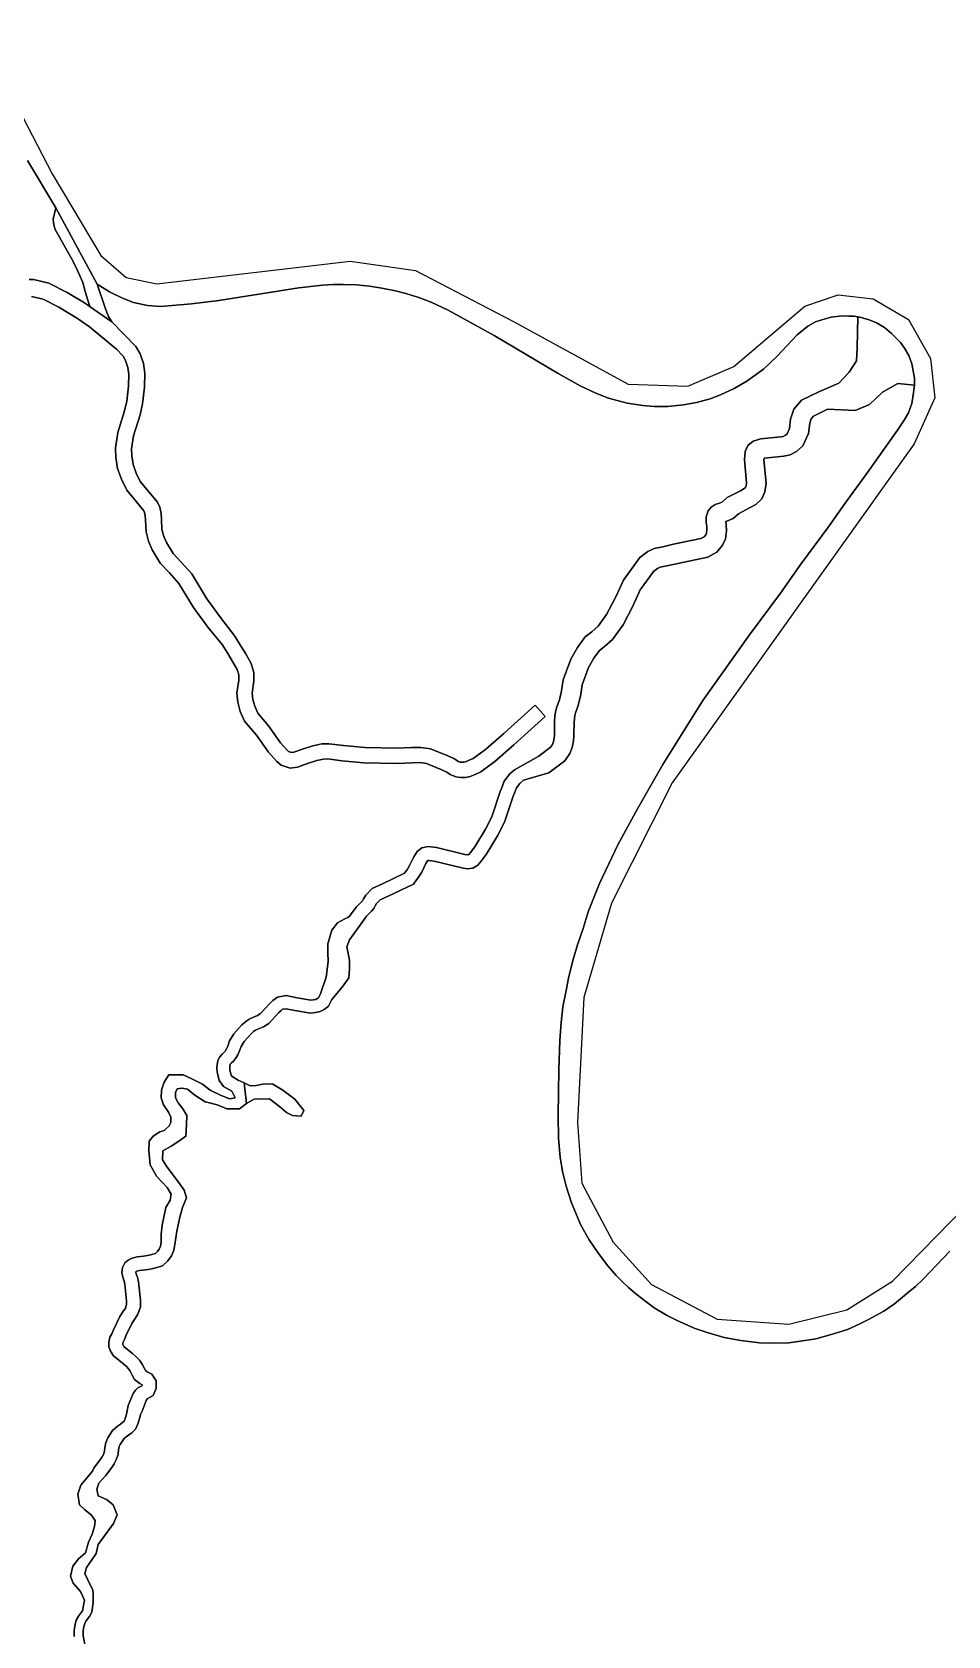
# Model space of a CAD drawing. Header units: inches. Extents: x 469561 to 471650, y 1000291 to 1003909.
# Drawn here: x 470110 to 470530, y 1002944 to 1003681 of the extents above; entities that cross this region are included whole.
import ezdxf

# ---------------------------------------------------------------- set-up
doc = ezdxf.new("R2010")
doc.units = ezdxf.units.IN
doc.header["$MEASUREMENT"] = 0
doc.layers.add('Gulele_10_08_New_Parcel', color=7, linetype='Continuous')

msp = doc.modelspace()

# ---------------------------------------------------------------- linework, layer by layer
at = {"layer": 'Gulele_10_08_New_Parcel'}
for points in [[(470085.1596, 1003680.6144), (470118.9803, 1003615.5582), (470141.383, 1003578.1147), (470152.9456, 1003567.9949), (470167.1098, 1003565.1035), (470255.8532, 1003575.5125), (470285.916, 1003571.1754), (470330.5768, 1003547.8996), (470383.4759, 1003518.9858), (470410.9372, 1003518.1184), (470432.039, 1003527.0817), (470456.6096, 1003547.8996), (470464.7035, 1003554.839), (470480.024, 1003560.0435), (470496.0672, 1003558.1641), (470512.2549, 1003548.6225), (470522.3722, 1003530.6959), (470524.3956, 1003512.7693), (470514.8565, 1003491.6621), (470403.7105, 1003335.9609), (470375.9601, 1003280.7354), (470363.2412, 1003237.3645), (470360.206, 1003179.9706), (470362.2295, 1003152.2133), (470376.6828, 1003125.0342), (470394.3158, 1003105.6619), (470424.3787, 1003089.7593), (470457.3322, 1003087.4462), (470483.9263, 1003094.0964), (470504.8836, 1003107.2522), (470578.8846, 1003182.7174)], [(470531.3309, 1003120.9742), (470519.0175, 1003108.1289), (470515.5667, 1003104.7507), (470512.2824, 1003102.1106), (470505.9099, 1003096.8606), (470500.924, 1003093.4593), (470493.5692, 1003089.4266), (470489.5779, 1003087.5119), (470484.2814, 1003085.0632), (470476.2778, 1003082.5356), (470469.7184, 1003080.7242), (470461.5882, 1003079.5518), (470457.3393, 1003078.8927), (470449.2686, 1003078.7959), (470443.8333, 1003078.8759), (470435.3462, 1003080.001), (470427.656, 1003081.3567), (470419.8349, 1003083.5692), (470413.8301, 1003085.5587), (470406.0173, 1003089.1883), (470401.2097, 1003091.6105), (470395.504, 1003095.0258), (470391.6791, 1003097.8154), (470387.0289, 1003101.4296), (470383.6435, 1003104.3202), (470380.7419, 1003107.0242), (470378.014, 1003109.8099), (470374.1724, 1003114.2375), (470369.8638, 1003119.9219), (470365.5997, 1003126.0941), (470361.857, 1003132.8909), (470357.5382, 1003143.1339), (470355.1069, 1003150.852), (470353.4278, 1003157.5243), (470352.3078, 1003164.0739), (470351.5062, 1003172.7274), (470351.3267, 1003183.3871), (470351.7151, 1003204.2838), (470352.1981, 1003217.7465), (470352.8299, 1003225.9162), (470353.5516, 1003233.1039), (470355.1042, 1003240.6964), (470356.15, 1003246.2875), (470358.1916, 1003254.3861), (470360.2995, 1003261.6627), (470362.8407, 1003269.1637), (470365.2128, 1003276.6733), (470370.4483, 1003289.71), (470378.7221, 1003307.4634), (470387.8377, 1003324.0615), (470399.4308, 1003344.3562), (470417.8081, 1003373.7899), (470439.3372, 1003403.9319), (470453.4867, 1003423.0266), (470462.8443, 1003436.3714), (470475.5907, 1003453.5594), (470483.2157, 1003464.3263), (470493.4891, 1003478.4647), (470507.2765, 1003497.7905), (470510.3122, 1003502.3838), (470512.2148, 1003505.8694), (470513.8089, 1003510.1272), (470514.3477, 1003512.9809), (470515.0498, 1003518.5473), (470514.985, 1003521.7859), (470514.4441, 1003525.136), (470513.7949, 1003528.2769), (470512.3822, 1003532.119), (470510.4498, 1003535.4845), (470508.6852, 1003538.1507), (470504.5374, 1003542.2923), (470501.1955, 1003545.0571), (470497.606, 1003547.1794), (470494.2463, 1003548.4612), (470490.6123, 1003549.6543), (470488.9687, 1003549.9443), (470487.3252, 1003550.2342), (470484.9485, 1003550.2187), (470481.7963, 1003550.3217), (470476.7198, 1003549.7037), (470472.5364, 1003548.5816), (470469.6239, 1003547.5526), (470466.1153, 1003545.6483), (470461.0831, 1003541.6739), (470451.8818, 1003531.671), (470445.655, 1003525.901), (470438.0354, 1003520.3836), (470432.2904, 1003517.0403), (470425.8991, 1003514.0951), (470421.2316, 1003512.3186), (470414.9414, 1003510.6146), (470408.9949, 1003509.5416), (470401.7959, 1003508.6526), (470395.55, 1003508.7602), (470390.2896, 1003509.218), (470383.017, 1003510.3201), (470374.4647, 1003512.572), (470368.7396, 1003514.7907), (470361.5173, 1003518.2173), (470351.47, 1003523.8192), (470322.0465, 1003541.2458), (470300.5372, 1003553.0843), (470293.3218, 1003556.4558), (470287.8774, 1003558.6349), (470281.4084, 1003560.6294), (470276.6707, 1003561.7759), (470270.479, 1003562.9929), (470264.6831, 1003563.9446), (470258.7906, 1003564.5769), (470252.7266, 1003564.7963), (470248.1131, 1003564.7668), (470243.1163, 1003564.5048), (470232.2156, 1003563.2094), (470195.5501, 1003557.4312), (470183.0494, 1003555.8882), (470168.7889, 1003554.6043), (470162.8434, 1003555.031), (470156.3827, 1003556.4966), (470151.2905, 1003558.4176), (470145.3306, 1003561.3363), (470139.7254, 1003564.8461), (470120.6635, 1003599.8598), (470107.6632, 1003621.6896)], [(470107.6632, 1003621.6896), (470120.6635, 1003599.8598), (470119.4264, 1003594.7964), (470119.5642, 1003593.133), (470119.9531, 1003591.4515), (470120.4135, 1003590.041), (470127.8956, 1003576.6131), (470129.9694, 1003572.593), (470133.0545, 1003565.6007), (470134.1326, 1003561.5024), (470136.0552, 1003555.6237), (470136.4354, 1003554.5321), (470133.7831, 1003556.2546), (470125.8707, 1003561.0388), (470117.544, 1003565.3571), (470110.4874, 1003566.9683), (470108.5004, 1003566.9987)], [(470108.5004, 1003566.9987), (470110.4874, 1003566.9683), (470117.544, 1003565.3571), (470125.8707, 1003561.0388), (470133.7831, 1003556.2546), (470136.4354, 1003554.5321), (470138.0445, 1003553.4871), (470146.3664, 1003547.5775), (470157.4633, 1003536.2146), (470159.398, 1003532.9456), (470160.912, 1003528.4122), (470161.6098, 1003523.8881), (470161.4259, 1003517.5763), (470160.4837, 1003509.9727), (470159.3476, 1003504.9011), (470156.2852, 1003495.1882), (470155.3832, 1003489.2617), (470155.5523, 1003486.0397), (470156.1784, 1003482.0618), (470157.6418, 1003478.1607), (470159.471, 1003474.2874), (470163.3286, 1003469.5547), (470167.3093, 1003464.8454), (470168.4545, 1003462.4589), (470169.0308, 1003459.5535), (470169.19, 1003456.9206), (470169.3747, 1003452.3027), (470170.2805, 1003449.0477), (470171.5365, 1003446.238), (470174.5053, 1003441.2938), (470178.2922, 1003437.3212), (470183.0944, 1003431.8619), (470190.0005, 1003420.444), (470196.2909, 1003411.868), (470202.8908, 1003403.3484), (470205.5764, 1003399.0448), (470207.9369, 1003395.1868), (470210.3869, 1003390.6716), (470211.6751, 1003386.5572), (470211.6695, 1003382.6342), (470210.9066, 1003377.0643), (470211.1849, 1003374.2738), (470212.0459, 1003371.0893), (470213.4074, 1003367.9851), (470218.3555, 1003362.1549), (470223.9405, 1003354.377), (470227.0802, 1003350.7406), (470227.6209, 1003350.2951), (470228.9326, 1003349.8847), (470229.9902, 1003350.0256), (470234.0318, 1003351.4272), (470238.6966, 1003353.0249), (470242.8325, 1003353.8446), (470246.0194, 1003353.926), (470252.8151, 1003353.0553), (470262.5975, 1003352.1217), (470277.4916, 1003351.8127), (470284.0646, 1003352.1254), (470288.3699, 1003352.2384), (470292.7238, 1003351.6323), (470300.7224, 1003348.3292), (470303.748, 1003347.0006), (470305.2861, 1003345.9168), (470306.2755, 1003345.4767), (470307.0759, 1003345.3772), (470307.9907, 1003345.4029), (470308.8038, 1003345.5974), (470310.5463, 1003346.3075), (470312.3765, 1003347.0921), (470317.9809, 1003351.2466), (470326.3922, 1003358.6242), (470340.7657, 1003371.6531), (470345.4703, 1003366.4632), (470331.0538, 1003353.3969), (470322.3831, 1003345.7914), (470315.8895, 1003340.978), (470313.2475, 1003339.8454), (470310.9524, 1003338.9108), (470308.9124, 1003338.422), (470306.74, 1003338.3618), (470304.3793, 1003338.6544), (470301.8125, 1003339.7975), (470300.289, 1003340.8713), (470297.9778, 1003341.8857), (470290.8751, 1003344.8188), (470287.9763, 1003345.2226), (470284.3237, 1003345.1256), (470277.5854, 1003344.8053), (470262.1915, 1003345.1243), (470252.0378, 1003346.0937), (470245.6616, 1003346.911), (470243.6083, 1003346.8584), (470240.5203, 1003346.247), (470236.3135, 1003344.806), (470231.6183, 1003343.1766), (470228.3201, 1003342.7363), (470224.2244, 1003344.0201), (470222.1682, 1003345.7119), (470218.4345, 1003350.0371), (470212.8325, 1003357.8391), (470207.4045, 1003364.234), (470205.4221, 1003368.7568), (470204.2732, 1003373.0032), (470203.8554, 1003377.1938), (470204.6665, 1003383.1168), (470204.6699, 1003385.492), (470203.9071, 1003387.9293), (470201.8672, 1003391.6861), (470199.6185, 1003395.3633), (470197.0755, 1003399.4376), (470190.4512, 1003407.4804), (470183.9195, 1003416.3859), (470177.1806, 1003427.5252), (470172.9047, 1003432.3879), (470168.6608, 1003436.8391), (470164.9905, 1003442.9509), (470163.2973, 1003446.9071), (470162.1132, 1003451.1627), (470161.8972, 1003456.5534), (470161.7722, 1003458.6185), (470161.4724, 1003460.1323), (470161.1305, 1003460.8435), (470157.7097, 1003464.8905), (470153.2494, 1003470.3647), (470150.9106, 1003475.3146), (470149.081, 1003480.1928), (470148.2803, 1003485.279), (470148.0532, 1003489.6243), (470149.1514, 1003496.8445), (470152.2897, 1003506.8), (470153.2804, 1003511.2223), (470154.1364, 1003518.1327), (470154.2909, 1003523.4355), (470153.7908, 1003526.6876), (470152.7186, 1003529.8943), (470151.5908, 1003531.8007), (470148.5608, 1003535.0969), (470136.132, 1003545.2384), (470130.715, 1003549.1163), (470122.1039, 1003554.3228), (470114.874, 1003558.0719), (470109.5591, 1003559.2846)], [(470109.5591, 1003559.2846), (470114.874, 1003558.0719), (470122.1039, 1003554.3228), (470130.715, 1003549.1163), (470136.132, 1003545.2384), (470148.5608, 1003535.0969), (470151.5908, 1003531.8007), (470152.7186, 1003529.8943), (470153.7908, 1003526.6876), (470154.2909, 1003523.4355), (470154.1364, 1003518.1327), (470153.2804, 1003511.2223), (470152.2897, 1003506.8), (470149.1514, 1003496.8445), (470148.0532, 1003489.6243), (470148.2803, 1003485.279), (470149.081, 1003480.1928), (470150.9106, 1003475.3146), (470153.2494, 1003470.3647), (470157.7097, 1003464.8905), (470161.1305, 1003460.8435), (470161.4724, 1003460.1323), (470161.7722, 1003458.6185), (470161.8972, 1003456.5534), (470162.1132, 1003451.1627), (470163.2973, 1003446.9071), (470164.9905, 1003442.9509), (470168.6608, 1003436.8391), (470172.9047, 1003432.3879), (470177.1806, 1003427.5252), (470183.9195, 1003416.3859), (470190.4512, 1003407.4804), (470197.0755, 1003399.4376), (470199.6185, 1003395.3633), (470201.8672, 1003391.6861), (470203.9071, 1003387.9293), (470204.6699, 1003385.492), (470204.6665, 1003383.1168), (470203.8554, 1003377.1938), (470204.2732, 1003373.0032), (470205.4221, 1003368.7568), (470207.4045, 1003364.234), (470212.8325, 1003357.8391), (470218.4345, 1003350.0371), (470222.1682, 1003345.7119), (470224.2244, 1003344.0201), (470228.3201, 1003342.7363), (470231.6183, 1003343.1766), (470236.3135, 1003344.806), (470240.5203, 1003346.247), (470243.6083, 1003346.8584), (470245.6616, 1003346.911), (470252.0378, 1003346.0937), (470262.1915, 1003345.1243), (470277.5854, 1003344.8053), (470284.3237, 1003345.1256), (470287.9763, 1003345.2226), (470290.8751, 1003344.8188), (470297.9778, 1003341.8857), (470300.289, 1003340.8713), (470301.8125, 1003339.7975), (470304.3793, 1003338.6544), (470306.74, 1003338.3618), (470308.9124, 1003338.422), (470310.9524, 1003338.9108), (470313.2475, 1003339.8454), (470315.8895, 1003340.978), (470322.3831, 1003345.7914), (470331.0538, 1003353.3969), (470345.4703, 1003366.4632), (470340.7657, 1003371.6531), (470326.3922, 1003358.6242), (470317.9809, 1003351.2466), (470312.3765, 1003347.0921), (470310.5463, 1003346.3075), (470308.8038, 1003345.5974), (470307.9907, 1003345.4029), (470307.0759, 1003345.3772), (470306.2755, 1003345.4767), (470305.2861, 1003345.9168), (470303.748, 1003347.0006), (470300.7224, 1003348.3292), (470292.7238, 1003351.6323), (470288.3699, 1003352.2384), (470284.0646, 1003352.1254), (470277.4916, 1003351.8127), (470262.5975, 1003352.1217), (470252.8151, 1003353.0553), (470246.0194, 1003353.926), (470242.8325, 1003353.8446), (470238.6966, 1003353.0249), (470234.0318, 1003351.4272), (470229.9902, 1003350.0256), (470228.9326, 1003349.8847), (470227.6209, 1003350.2951), (470227.0802, 1003350.7406), (470223.9405, 1003354.377), (470218.3555, 1003362.1549), (470213.4074, 1003367.9851), (470212.0459, 1003371.0893), (470211.1849, 1003374.2738), (470210.9066, 1003377.0643), (470211.6695, 1003382.6342), (470211.6751, 1003386.5572), (470210.3869, 1003390.6716), (470207.9369, 1003395.1868), (470205.5764, 1003399.0448), (470202.8908, 1003403.3484), (470196.2909, 1003411.868), (470190.0005, 1003420.444), (470183.0944, 1003431.8619), (470178.2922, 1003437.3212), (470174.5053, 1003441.2938), (470171.5365, 1003446.238), (470170.2805, 1003449.0477), (470169.3747, 1003452.3027), (470169.19, 1003456.9206), (470169.0308, 1003459.5535), (470168.4545, 1003462.4589), (470167.3093, 1003464.8454), (470163.3286, 1003469.5547), (470159.471, 1003474.2874), (470157.6418, 1003478.1607), (470156.1784, 1003482.0618), (470155.5523, 1003486.0397), (470155.3832, 1003489.2617), (470156.2852, 1003495.1882), (470159.3476, 1003504.9011), (470160.4837, 1003509.9727), (470161.4259, 1003517.5763), (470161.6098, 1003523.8881), (470160.912, 1003528.4122), (470159.398, 1003532.9456), (470157.4633, 1003536.2146), (470146.3664, 1003547.5775), (470144.8756, 1003550.0895), (470143.4366, 1003553.4966), (470139.7254, 1003564.8461), (470145.3306, 1003561.3363), (470151.2905, 1003558.4176), (470156.3827, 1003556.4966), (470162.8434, 1003555.031), (470168.7889, 1003554.6043), (470183.0494, 1003555.8882), (470195.5501, 1003557.4312), (470232.2156, 1003563.2094), (470243.1163, 1003564.5048), (470248.1131, 1003564.7668), (470252.7266, 1003564.7963), (470258.7906, 1003564.5769), (470264.6831, 1003563.9446), (470270.479, 1003562.9929), (470276.6707, 1003561.7759), (470281.4084, 1003560.6294), (470287.8774, 1003558.6349), (470293.3218, 1003556.4558), (470300.5372, 1003553.0843), (470322.0465, 1003541.2458), (470351.47, 1003523.8192), (470361.5173, 1003518.2173), (470368.7396, 1003514.7907), (470374.4647, 1003512.572), (470383.017, 1003510.3201), (470390.2896, 1003509.218), (470395.55, 1003508.7602), (470401.7959, 1003508.6526), (470408.9949, 1003509.5416), (470414.9414, 1003510.6146), (470421.2316, 1003512.3186), (470425.8991, 1003514.0951), (470432.2904, 1003517.0403), (470438.0354, 1003520.3836), (470445.655, 1003525.901), (470451.8818, 1003531.671), (470461.0831, 1003541.6739), (470466.1153, 1003545.6483), (470469.6239, 1003547.5526), (470472.5364, 1003548.5816), (470476.7198, 1003549.7037), (470481.7963, 1003550.3217), (470484.9485, 1003550.2187), (470487.3252, 1003550.2342), (470488.9687, 1003549.9443), (470488.6957, 1003535.6636), (470488.4675, 1003529.7251), (470485.0443, 1003524.4718), (470480.2518, 1003519.4468), (470471.1703, 1003515.4545), (470467.3489, 1003513.5615), (470463.1441, 1003511.6716), (470459.5619, 1003507.4749), (470458.1162, 1003502.8838), (470457.6249, 1003498.6562), (470456.5127, 1003496.1667), (470455.7827, 1003495.5631), (470454.7365, 1003494.9819), (470453.6623, 1003494.7444), (470444.4529, 1003493.8395), (470440.9405, 1003492.7948), (470438.4451, 1003490.8195), (470437.2264, 1003488.0326), (470436.9225, 1003484.4221), (470437.941, 1003473.6117), (470437.7165, 1003472.1819), (470437.4358, 1003471.5632), (470436.8923, 1003471.0471), (470435.1013, 1003470.0518), (470429.0849, 1003466.9297), (470426.8053, 1003464.949), (470425.5425, 1003464.3503), (470423.5218, 1003463.6928), (470421.6224, 1003462.5079), (470420.2112, 1003460.7904), (470419.442, 1003458.1427), (470419.4026, 1003455.531), (470419.64, 1003453.6382), (470419.7469, 1003452.0643), (470419.5142, 1003450.5849), (470419.1866, 1003449.8591), (470418.3808, 1003448.8845), (470416.9643, 1003448.0906), (470404.4205, 1003445.4744), (470399.3941, 1003444.351), (470395.5291, 1003443.507), (470392.5278, 1003442.1972), (470388.8933, 1003439.461), (470381.3593, 1003429.0389), (470377.6622, 1003421.0462), (470373.6424, 1003413.2014), (470369.7494, 1003407.877), (470366.8554, 1003405.3591), (470363.851, 1003403.0162), (470360.2158, 1003398.0558), (470357.2109, 1003392.6842), (470353.747, 1003383.2507), (470352.9974, 1003378.2008), (470351.9756, 1003374.0414), (470350.7894, 1003370.7867), (470350.2077, 1003368.5487), (470349.9286, 1003366.5009), (470349.7149, 1003363.9149), (470349.7267, 1003362.0782), (470349.6997, 1003359.8153), (470349.7121, 1003357.8537), (470349.621, 1003356.4915), (470349.2865, 1003354.8901), (470348.7484, 1003353.5923), (470347.8744, 1003352.2769), (470342.4749, 1003348.1816), (470331.4097, 1003341.9452), (470329.1673, 1003340.0594), (470326.6233, 1003336.7939), (470325.3986, 1003333.421), (470324.8195, 1003331.9878), (470320.9221, 1003320.344), (470318.0862, 1003314.7101), (470313.1597, 1003306.5497), (470311.205, 1003304.0102), (470310.3598, 1003303.0203), (470310.1256, 1003302.8757), (470309.8917, 1003302.8477), (470308.5542, 1003303.1296), (470295.5467, 1003306.2171), (470291.7158, 1003306.7292), (470288.7869, 1003306.0854), (470286.6495, 1003304.3856), (470285.1084, 1003301.9495), (470283.1712, 1003298.0125), (470282.0137, 1003296.0541), (470281.0435, 1003294.7271), (470280.8495, 1003294.4753), (470270.6478, 1003289.5747), (470265.9713, 1003287.4296), (470263.0069, 1003284.4263), (470261.9996, 1003282.723), (470261.4856, 1003281.8618), (470260.9682, 1003281.2062), (470258.5962, 1003278.8311), (470256.5041, 1003276.0138), (470255.3552, 1003274.5592), (470254.7615, 1003274.0943), (470253.4709, 1003273.5186), (470250.0695, 1003271.738), (470247.4159, 1003268.3231), (470245.5626, 1003262.0908), (470245.5626, 1003258.0937), (470245.7908, 1003253.8682), (470244.878, 1003246.7877), (470242.2116, 1003239.1179), (470241.3266, 1003237.3196), (470240.7855, 1003236.9138), (470240.0533, 1003236.5421), (470238.933, 1003236.2771), (470237.7548, 1003236.1442), (470231.5605, 1003237.1955), (470226.5467, 1003238.2681), (470222.5041, 1003237.554), (470220.4029, 1003236.0639), (470218.7622, 1003234.5648), (470214.6501, 1003230.0562), (470213.289, 1003229.2007), (470211.4493, 1003228.4261), (470209.4382, 1003227.5393), (470207.848, 1003226.3217), (470206.1209, 1003224.8582), (470202.3714, 1003220.6637), (470200.4468, 1003217.4558), (470199.6203, 1003215.0738), (470199.1108, 1003213.8708), (470198.3887, 1003212.8248), (470197.9081, 1003212.2014), (470197.1037, 1003211.4376), (470195.9575, 1003210.1218), (470195.0945, 1003208.5232), (470194.7171, 1003206.4828), (470194.6915, 1003204.7469), (470194.8435, 1003203.227), (470195.6401, 1003199.336), (470197.6989, 1003196.5816), (470201.4898, 1003194.4111), (470203.0007, 1003191.3993), (470200.4904, 1003190.8283), (470196.2684, 1003192.6555), (470191.59, 1003194.8254), (470188.0527, 1003197.5662), (470182.9179, 1003200.1929), (470179.1524, 1003201.9059), (470172.5342, 1003201.9059), (470170.4803, 1003198.5941), (470169.2251, 1003194.9396), (470169.111, 1003191.3993), (470170.138, 1003188.2016), (470172.4201, 1003184.7755), (470173.4471, 1003182.4915), (470173.5612, 1003179.979), (470172.7624, 1003178.4944), (470170.4803, 1003176.3245), (470168.4264, 1003175.7535), (470165.3455, 1003173.8121), (470163.5198, 1003171.528), (470163.4057, 1003167.1883), (470164.0332, 1003160.5645), (470166.8859, 1003155.4254), (470171.7925, 1003150.1721), (470173.6182, 1003147.2028), (470173.1618, 1003144.3477), (470171.2219, 1003141.0359), (470169.4636, 1003132.8467), (470169.0475, 1003128.7553), (470169.06, 1003126.6858), (470168.9991, 1003124.8852), (470168.7064, 1003123.2579), (470168.1548, 1003121.8727), (470167.3808, 1003120.7643), (470166.4863, 1003119.9689), (470163.4958, 1003119.1069), (470160.8926, 1003118.7023), (470158.0173, 1003118.2897), (470155.6905, 1003117.8017), (470153.8882, 1003116.8648), (470152.454, 1003115.5432), (470151.253, 1003113.5291), (470151.0338, 1003111.186), (470151.4752, 1003109.0205), (470152.0049, 1003107.2391), (470152.3946, 1003105.7893), (470153.2075, 1003098.204), (470153.1977, 1003096.4982), (470152.6514, 1003094.8433), (470151.4932, 1003093.1044), (470150.0508, 1003091.0151), (470147.1387, 1003084.9211), (470146.4389, 1003083.0453), (470145.512, 1003081.414), (470145.0907, 1003079.1982), (470145.1052, 1003077.0385), (470145.7559, 1003075.125), (470147.1385, 1003072.8919), (470152.0205, 1003068.8659), (470153.1553, 1003067.945), (470154.1028, 1003066.9673), (470154.8598, 1003065.8265), (470155.8105, 1003064.1056), (470156.8454, 1003061.9962), (470159.2134, 1003060.2626), (470160.2886, 1003059.6739), (470160.3924, 1003059.5154), (470160.3991, 1003059.2307), (470160.1086, 1003059.0623), (470158.5596, 1003058.3909), (470157.2186, 1003057.1689), (470156.1374, 1003055.6672), (470153.9265, 1003050.1279), (470153.4266, 1003047.6952), (470153.0932, 1003046.0821), (470152.5832, 1003044.1542), (470152.0245, 1003043.0007), (470151.4834, 1003042.4833), (470150.341, 1003041.6207), (470149.0504, 1003040.6987), (470147.8046, 1003039.5948), (470146.7641, 1003038.5779), (470144.6372, 1003035.3411), (470143.6651, 1003033.1533), (470143.2207, 1003030.7515), (470143.0329, 1003029.1398), (470142.5172, 1003027.6043), (470142.0412, 1003026.5955), (470141.239, 1003025.5268), (470138.1252, 1003021.3396), (470137.5117, 1003019.9011), (470132.1404, 1003013.4716), (470130.7712, 1003009.4745), (470131.5128, 1003004.5637), (470134.0232, 1003002.2797), (470136.8758, 1002999.8814), (470138.8156, 1002997.369), (470138.4733, 1002994.6281), (470137.4464, 1002990.9736), (470135.7348, 1002987.3191), (470134.3655, 1002982.5226), (470131.1705, 1002979.7818), (470128.546, 1002976.3557), (470127.405, 1002971.7876), (470128.6601, 1002968.5899), (470131.9692, 1002964.707), (470133.7949, 1002960.7099), (470132.9858, 1002955.8478), (470131.033, 1002953.4293), (470130.0644, 1002951.4958), (470129.5541, 1002949.5316), (470129.1049, 1002946.9491), (470129.1557, 1002944.0163)], [(470129.1557, 1002944.0163), (470129.1049, 1002946.9491), (470129.5541, 1002949.5316), (470130.0644, 1002951.4958), (470131.033, 1002953.4293), (470132.9858, 1002955.8478), (470133.7949, 1002960.7099), (470131.9692, 1002964.707), (470128.6601, 1002968.5899), (470127.405, 1002971.7876), (470128.546, 1002976.3557), (470131.1705, 1002979.7818), (470134.3655, 1002982.5226), (470135.7348, 1002987.3191), (470137.4464, 1002990.9736), (470138.4733, 1002994.6281), (470138.8156, 1002997.369), (470136.8758, 1002999.8814), (470134.0232, 1003002.2797), (470131.5128, 1003004.5637), (470130.7712, 1003009.4745), (470132.1404, 1003013.4716), (470137.5117, 1003019.9011), (470138.1252, 1003021.3396), (470141.239, 1003025.5268), (470142.0412, 1003026.5955), (470142.5172, 1003027.6043), (470143.0329, 1003029.1398), (470143.2207, 1003030.7515), (470143.6651, 1003033.1533), (470144.6372, 1003035.3411), (470146.7641, 1003038.5779), (470147.8046, 1003039.5948), (470149.0504, 1003040.6987), (470150.341, 1003041.6207), (470151.4834, 1003042.4833), (470152.0245, 1003043.0007), (470152.5832, 1003044.1542), (470153.0932, 1003046.0821), (470153.4266, 1003047.6952), (470153.9265, 1003050.1279), (470156.1374, 1003055.6672), (470157.2186, 1003057.1689), (470158.5596, 1003058.3909), (470160.1086, 1003059.0623), (470160.3991, 1003059.2307), (470160.3924, 1003059.5154), (470160.2886, 1003059.6739), (470159.2134, 1003060.2626), (470156.8454, 1003061.9962), (470155.8105, 1003064.1056), (470154.8598, 1003065.8265), (470154.1028, 1003066.9673), (470153.1553, 1003067.945), (470152.0205, 1003068.8659), (470147.1385, 1003072.8919), (470145.7559, 1003075.125), (470145.1052, 1003077.0385), (470145.0907, 1003079.1982), (470145.512, 1003081.414), (470146.4389, 1003083.0453), (470147.1387, 1003084.9211), (470150.0508, 1003091.0151), (470151.4932, 1003093.1044), (470152.6514, 1003094.8433), (470153.1977, 1003096.4982), (470153.2075, 1003098.204), (470152.3946, 1003105.7893), (470152.0049, 1003107.2391), (470151.4752, 1003109.0205), (470151.0338, 1003111.186), (470151.253, 1003113.5291), (470152.454, 1003115.5432), (470153.8882, 1003116.8648), (470155.6905, 1003117.8017), (470158.0173, 1003118.2897), (470160.8926, 1003118.7023), (470163.4958, 1003119.1069), (470166.4863, 1003119.9689), (470167.3808, 1003120.7643), (470168.1548, 1003121.8727), (470168.7064, 1003123.2579), (470168.9991, 1003124.8852), (470169.06, 1003126.6858), (470169.0475, 1003128.7553), (470169.4636, 1003132.8467), (470171.2219, 1003141.0359), (470173.1618, 1003144.3477), (470173.6182, 1003147.2028), (470171.7925, 1003150.1721), (470166.8859, 1003155.4254), (470164.0332, 1003160.5645), (470163.4057, 1003167.1883), (470163.5198, 1003171.528), (470165.3455, 1003173.8121), (470168.4264, 1003175.7535), (470170.4803, 1003176.3245), (470172.7624, 1003178.4944), (470173.5612, 1003179.979), (470173.4471, 1003182.4915), (470172.4201, 1003184.7755), (470170.138, 1003188.2016), (470169.111, 1003191.3993), (470169.2251, 1003194.9396), (470170.4803, 1003198.5941), (470172.5342, 1003201.9059), (470179.1524, 1003201.9059), (470182.9179, 1003200.1929), (470188.0527, 1003197.5662), (470191.59, 1003194.8254), (470196.2684, 1003192.6555), (470200.4904, 1003190.8283), (470203.0007, 1003191.3993), (470201.4898, 1003194.4111), (470197.6989, 1003196.5816), (470195.6401, 1003199.336), (470194.8435, 1003203.227), (470194.6915, 1003204.7469), (470194.7171, 1003206.4828), (470195.0945, 1003208.5232), (470195.9575, 1003210.1218), (470197.1037, 1003211.4376), (470197.9081, 1003212.2014), (470198.3887, 1003212.8248), (470199.1108, 1003213.8708), (470199.6203, 1003215.0738), (470200.4468, 1003217.4558), (470202.3714, 1003220.6637), (470206.1209, 1003224.8582), (470207.848, 1003226.3217), (470209.4382, 1003227.5393), (470211.4493, 1003228.4261), (470213.289, 1003229.2007), (470214.6501, 1003230.0562), (470218.7622, 1003234.5648), (470220.4029, 1003236.0639), (470222.5041, 1003237.554), (470226.5467, 1003238.2681), (470231.5605, 1003237.1955), (470237.7548, 1003236.1442), (470238.933, 1003236.2771), (470240.0533, 1003236.5421), (470240.7855, 1003236.9138), (470241.3266, 1003237.3196), (470242.2116, 1003239.1179), (470244.878, 1003246.7877), (470245.7908, 1003253.8682), (470245.5626, 1003258.0937), (470245.5626, 1003262.0908), (470247.4159, 1003268.3231), (470250.0695, 1003271.738), (470253.4709, 1003273.5186), (470254.7615, 1003274.0943), (470255.3552, 1003274.5592), (470256.5041, 1003276.0138), (470258.5962, 1003278.8311), (470260.9682, 1003281.2062), (470261.4856, 1003281.8618), (470261.9996, 1003282.723), (470263.0069, 1003284.4263), (470265.9713, 1003287.4296), (470270.6478, 1003289.5747), (470280.8495, 1003294.4753), (470281.0435, 1003294.7271), (470282.0137, 1003296.0541), (470283.1712, 1003298.0125), (470285.1084, 1003301.9495), (470286.6495, 1003304.3856), (470288.7869, 1003306.0854), (470291.7158, 1003306.7292), (470295.5467, 1003306.2171), (470308.5542, 1003303.1296), (470309.8917, 1003302.8477), (470310.1256, 1003302.8757), (470310.3598, 1003303.0203), (470311.205, 1003304.0102), (470313.1597, 1003306.5497), (470318.0862, 1003314.7101), (470320.9221, 1003320.344), (470324.8195, 1003331.9878), (470325.3986, 1003333.421), (470326.6233, 1003336.7939), (470329.1673, 1003340.0594), (470331.4097, 1003341.9452), (470342.4749, 1003348.1816), (470347.8744, 1003352.2769), (470348.7484, 1003353.5923), (470349.2865, 1003354.8901), (470349.621, 1003356.4915), (470349.7121, 1003357.8537), (470349.6997, 1003359.8153), (470349.7267, 1003362.0782), (470349.7149, 1003363.9149), (470349.9286, 1003366.5009), (470350.2077, 1003368.5487), (470350.7894, 1003370.7867), (470351.9756, 1003374.0414), (470352.9974, 1003378.2008), (470353.747, 1003383.2507), (470357.2109, 1003392.6842), (470360.2158, 1003398.0558), (470363.851, 1003403.0162), (470366.8554, 1003405.3591), (470369.7494, 1003407.877), (470373.6424, 1003413.2014), (470377.6622, 1003421.0462), (470381.3593, 1003429.0389), (470388.8933, 1003439.461), (470392.5278, 1003442.1972), (470395.5291, 1003443.507), (470399.3941, 1003444.351), (470404.4205, 1003445.4744), (470416.9643, 1003448.0906), (470418.3808, 1003448.8845), (470419.1866, 1003449.8591), (470419.5142, 1003450.5849), (470419.7469, 1003452.0643), (470419.64, 1003453.6382), (470419.4026, 1003455.531), (470419.442, 1003458.1427), (470420.2112, 1003460.7904), (470421.6224, 1003462.5079), (470423.5218, 1003463.6928), (470425.5425, 1003464.3503), (470426.8053, 1003464.949), (470429.0849, 1003466.9297), (470435.1013, 1003470.0518), (470436.8923, 1003471.0471), (470437.4358, 1003471.5632), (470437.7165, 1003472.1819), (470437.941, 1003473.6117), (470436.9225, 1003484.4221), (470437.2264, 1003488.0326), (470438.4451, 1003490.8195), (470440.9405, 1003492.7948), (470444.4529, 1003493.8395), (470453.6623, 1003494.7444), (470454.7365, 1003494.9819), (470455.7827, 1003495.5631), (470456.5127, 1003496.1667), (470457.6249, 1003498.6562), (470458.1162, 1003502.8838), (470459.5619, 1003507.4749), (470463.1441, 1003511.6716), (470467.3489, 1003513.5615), (470471.1703, 1003515.4545), (470480.2518, 1003519.4468), (470485.0443, 1003524.4718), (470488.4675, 1003529.7251), (470488.6957, 1003535.6636), (470488.9687, 1003549.9443), (470490.6123, 1003549.6543), (470494.2463, 1003548.4612), (470497.606, 1003547.1794), (470501.1955, 1003545.0571), (470504.5374, 1003542.2923), (470508.6852, 1003538.1507), (470510.4498, 1003535.4845), (470512.3822, 1003532.119), (470513.7949, 1003528.2769), (470514.4441, 1003525.136), (470514.985, 1003521.7859), (470515.0498, 1003518.5473), (470507.4093, 1003519.2184), (470500.3346, 1003515.3355), (470494.4011, 1003509.6254), (470487.7829, 1003506.8845), (470475.1435, 1003507.4336), (470471.1716, 1003505.4661), (470468.6472, 1003504.3314), (470467.5525, 1003503.049), (470466.9093, 1003501.0062), (470466.3576, 1003496.2589), (470463.8308, 1003490.603), (470460.8507, 1003488.139), (470457.9431, 1003486.5237), (470455.0714, 1003485.8887), (470446.1823, 1003485.0153), (470445.9493, 1003484.946), (470445.9089, 1003484.4668), (470446.958, 1003473.3329), (470446.3704, 1003469.5913), (470444.8655, 1003466.2746), (470442.2327, 1003463.7746), (470439.3378, 1003462.1657), (470434.1524, 1003459.4749), (470431.7494, 1003457.3869), (470428.8582, 1003456.0161), (470428.3824, 1003455.8613), (470428.5532, 1003454.4991), (470428.7455, 1003451.667), (470428.169, 1003448.0022), (470426.8509, 1003445.0816), (470424.2146, 1003441.893), (470420.1395, 1003439.6092), (470406.3106, 1003436.725), (470401.3251, 1003435.6107), (470398.3007, 1003434.9502), (470397.0715, 1003434.4138), (470395.3561, 1003433.1224), (470389.1201, 1003424.496), (470385.7105, 1003417.1248), (470381.2858, 1003408.4896), (470376.3822, 1003401.7832), (470372.5493, 1003398.4484), (470370.3359, 1003396.7223), (470367.7599, 1003393.2072), (470365.369, 1003388.9331), (470362.4661, 1003381.0277), (470361.7899, 1003376.4722), (470360.5521, 1003371.4335), (470359.3453, 1003368.1222), (470359.0048, 1003366.8123), (470358.8297, 1003365.5274), (470358.6683, 1003363.5744), (470358.6781, 1003362.0535), (470358.6511, 1003359.7903), (470358.665, 1003357.5829), (470358.5104, 1003355.2718), (470357.8767, 1003352.2378), (470356.6844, 1003349.3621), (470354.4911, 1003346.061), (470347.1461, 1003340.4902), (470335.4621, 1003337.1264), (470333.7269, 1003335.6672), (470332.2018, 1003333.7095), (470331.2784, 1003331.1666), (470330.7292, 1003329.8073), (470326.7493, 1003317.9168), (470323.6013, 1003311.6631), (470318.366, 1003302.9911), (470316.097, 1003300.0434), (470314.5074, 1003298.1814), (470312.2517, 1003296.7888), (470309.6085, 1003296.4728), (470307.1776, 1003296.9852), (470294.3996, 1003300.0182), (470291.9825, 1003300.3413), (470291.5638, 1003300.2493), (470291.4014, 1003300.1201), (470290.6092, 1003298.8679), (470288.7141, 1003295.0163), (470287.2776, 1003292.586), (470286.0794, 1003290.9472), (470284.9241, 1003289.4477), (470273.3237, 1003283.8751), (470269.6432, 1003282.1869), (470268.0321, 1003280.5546), (470267.4127, 1003279.5073), (470266.6822, 1003278.2831), (470265.6829, 1003277.017), (470263.3765, 1003274.7076), (470261.5031, 1003272.1848), (470255.5469, 1003263.9181), (470254.2917, 1003260.6062), (470255.5469, 1003254.5535), (470255.5469, 1003250.5564), (470255.2046, 1003246.4451), (470252.2378, 1003242.2196), (470247.4876, 1003236.5214), (470245.981, 1003233.46), (470243.9039, 1003231.9022), (470242.0894, 1003230.9811), (470239.943, 1003230.4734), (470237.5892, 1003230.2079), (470230.4529, 1003231.4191), (470226.4391, 1003232.2778), (470224.828, 1003231.9932), (470224.101, 1003231.4776), (470222.9264, 1003230.4043), (470218.4561, 1003225.503), (470216.0126, 1003223.9671), (470213.7766, 1003223.0257), (470212.4544, 1003222.4427), (470211.5385, 1003221.7414), (470210.2334, 1003220.6354), (470207.127, 1003217.1604), (470205.8026, 1003214.9529), (470205.1115, 1003212.961), (470204.2912, 1003211.0244), (470203.14, 1003209.3568), (470202.2872, 1003208.2507), (470201.3547, 1003207.3652), (470200.8212, 1003206.7527), (470200.7085, 1003206.544), (470200.5895, 1003205.9006), (470200.5762, 1003204.997), (470200.6647, 1003204.1116), (470201.1372, 1003201.8035), (470201.6789, 1003201.0788), (470204.4116, 1003199.5141), (470207.1864, 1003198.1976), (470208.3067, 1003188.7727), (470204.9976, 1003186.2602), (470199.1781, 1003186.2602), (470195.2985, 1003187.9732), (470191.8753, 1003188.8869), (470189.2508, 1003189.5721), (470186.6264, 1003191.1709), (470184.4584, 1003192.6555), (470181.1493, 1003195.3964), (470178.5248, 1003195.739), (470176.4709, 1003195.5106), (470175.6721, 1003193.7976), (470175.6721, 1003191.2851), (470176.8132, 1003189.0011), (470178.9812, 1003186.2602), (470180.8069, 1003183.1767), (470180.6928, 1003179.0654), (470180.3505, 1003173.6979), (470177.1555, 1003171.5281), (470173.6182, 1003169.244), (470169.8527, 1003167.0741), (470169.7386, 1003162.9628), (470171.7925, 1003159.5368), (470177.0985, 1003152.6846), (470179.6089, 1003149.0301), (470180.6358, 1003145.4898), (470178.8101, 1003141.0359), (470177.669, 1003136.582), (470176.2998, 1003130.1866), (470175.3048, 1003124.0295), (470174.8493, 1003121.5012), (470173.7887, 1003118.838), (470172.1664, 1003116.5108), (470169.633, 1003114.2595), (470164.8701, 1003112.8858), (470161.8322, 1003112.4148), (470159.1232, 1003112.0254), (470157.8486, 1003111.7579), (470157.5719, 1003111.6141), (470157.4568, 1003111.5082), (470157.6487, 1003110.563), (470158.122, 1003108.9707), (470158.6633, 1003106.9605), (470159.5679, 1003098.5245), (470159.5497, 1003095.4584), (470158.4199, 1003092.0339), (470156.755, 1003089.5354), (470155.5691, 1003087.8186), (470152.997, 1003082.4342), (470152.2181, 1003080.3467), (470151.5606, 1003079.1905), (470151.4527, 1003078.6213), (470151.4562, 1003078.1102), (470151.5423, 1003077.857), (470151.9925, 1003077.1303), (470156.0462, 1003073.7875), (470157.4565, 1003072.643), (470159.0772, 1003070.9707), (470160.3, 1003069.1259), (470161.4493, 1003067.0453), (470161.8635, 1003066.202), (470162.6324, 1003065.6389), (470164.7359, 1003064.4876), (470166.7065, 1003061.4793), (470166.79, 1003057.8787), (470165.3567, 1003054.756), (470162.9764, 1003053.3757), (470162.6598, 1003053.2386), (470162.2406, 1003052.4645), (470160.3469, 1003047.4596), (470159.5765, 1003046.042), (470159.2844, 1003044.6248), (470158.5725, 1003041.9349), (470157.2464, 1003039.1981), (470155.6098, 1003037.6326), (470154.1043, 1003036.4957), (470153.0175, 1003035.7196), (470152.1374, 1003034.9399), (470151.6998, 1003034.5119), (470150.236, 1003032.2844), (470149.7799, 1003031.2588), (470149.5112, 1003029.8049), (470149.2713, 1003027.7446), (470148.4262, 1003025.227), (470147.5145, 1003023.296), (470146.3315, 1003021.7217), (470143.4353, 1003017.8255), (470140.5025, 1003014.4882), (470139.4432, 1003011.6444), (470140.1279, 1003008.6751), (470143.8934, 1003006.9621), (470147.0884, 1003004.5638), (470148.8, 1002999.9957), (470147.2025, 1002995.8844), (470140.1848, 1002986.2914), (470139.1579, 1002982.1801), (470136.9899, 1002978.8682), (470134.8218, 1002975.7848), (470134.0231, 1002972.9297), (470136.4764, 1002967.7334), (470137.7316, 1002965.5636), (470137.9027, 1002963.0511), (470137.9027, 1002959.6822), (470137.2752, 1002955.2568), (470136.1947, 1002953.2569), (470134.5213, 1002951.1843), (470133.9467, 1002950.0375), (470133.5884, 1002948.6582), (470133.2354, 1002946.6286), (470133.2731, 1002944.4506), (470134.6577, 1002937.361)], [(470134.6577, 1002937.361), (470133.2731, 1002944.4506), (470133.2354, 1002946.6286), (470133.5884, 1002948.6582), (470133.9467, 1002950.0375), (470134.5213, 1002951.1843), (470136.1947, 1002953.2569), (470137.2752, 1002955.2568), (470137.9027, 1002959.6822), (470137.9027, 1002963.0511), (470137.7316, 1002965.5636), (470136.4764, 1002967.7334), (470134.0231, 1002972.9297), (470134.8218, 1002975.7848), (470136.9899, 1002978.8682), (470139.1579, 1002982.1801), (470140.1848, 1002986.2914), (470147.2025, 1002995.8844), (470148.8, 1002999.9957), (470147.0884, 1003004.5638), (470143.8934, 1003006.9621), (470140.1279, 1003008.6751), (470139.4432, 1003011.6444), (470140.5025, 1003014.4882), (470143.4353, 1003017.8255), (470146.3315, 1003021.7217), (470147.5145, 1003023.296), (470148.4262, 1003025.227), (470149.2713, 1003027.7446), (470149.5112, 1003029.8049), (470149.7799, 1003031.2588), (470150.236, 1003032.2844), (470151.6998, 1003034.5119), (470152.1374, 1003034.9399), (470153.0175, 1003035.7196), (470154.1043, 1003036.4957), (470155.6098, 1003037.6326), (470157.2464, 1003039.1981), (470158.5725, 1003041.9349), (470159.2844, 1003044.6248), (470159.5765, 1003046.042), (470160.3469, 1003047.4596), (470162.2406, 1003052.4645), (470162.6598, 1003053.2386), (470162.9764, 1003053.3757), (470165.3567, 1003054.756), (470166.79, 1003057.8787), (470166.7065, 1003061.4793), (470164.7359, 1003064.4876), (470162.6324, 1003065.6389), (470161.8635, 1003066.202), (470161.4493, 1003067.0453), (470160.3, 1003069.1259), (470159.0772, 1003070.9707), (470157.4565, 1003072.643), (470156.0462, 1003073.7875), (470151.9925, 1003077.1303), (470151.5423, 1003077.857), (470151.4562, 1003078.1102), (470151.4527, 1003078.6213), (470151.5606, 1003079.1905), (470152.2181, 1003080.3467), (470152.997, 1003082.4342), (470155.5691, 1003087.8186), (470156.755, 1003089.5354), (470158.4199, 1003092.0339), (470159.5497, 1003095.4584), (470159.5679, 1003098.5245), (470158.6633, 1003106.9605), (470158.122, 1003108.9707), (470157.6487, 1003110.563), (470157.4568, 1003111.5082), (470157.5719, 1003111.6141), (470157.8486, 1003111.7579), (470159.1232, 1003112.0254), (470161.8322, 1003112.4148), (470164.8701, 1003112.8858), (470169.633, 1003114.2595), (470172.1664, 1003116.5108), (470173.7887, 1003118.838), (470174.8493, 1003121.5012), (470175.3048, 1003124.0295), (470176.2998, 1003130.1866), (470177.669, 1003136.582), (470178.8101, 1003141.0359), (470180.6358, 1003145.4898), (470179.6089, 1003149.0301), (470177.0985, 1003152.6846), (470171.7925, 1003159.5368), (470169.7386, 1003162.9628), (470169.8527, 1003167.0741), (470173.6182, 1003169.244), (470177.1555, 1003171.5281), (470180.3505, 1003173.6979), (470180.6928, 1003179.0654), (470180.8069, 1003183.1767), (470178.9812, 1003186.2602), (470176.8132, 1003189.0011), (470175.6721, 1003191.2851), (470175.6721, 1003193.7976), (470176.4709, 1003195.5106), (470178.5248, 1003195.739), (470181.1493, 1003195.3964), (470184.4584, 1003192.6555), (470186.6264, 1003191.1709), (470189.2508, 1003189.5721), (470191.8753, 1003188.8869), (470195.2985, 1003187.9732), (470199.1781, 1003186.2602), (470204.9976, 1003186.2602), (470208.3067, 1003188.7727), (470211.7869, 1003190.7141), (470218.7475, 1003190.9425), (470223.4258, 1003187.4022), (470226.6208, 1003184.6613), (470229.3594, 1003183.1767), (470233.3531, 1003182.9483), (470234.6083, 1003185.575), (470230.5005, 1003190.7141), (470224.9092, 1003194.8254), (470220.345, 1003197.6804), (470216.3512, 1003197.7946), (470212.6998, 1003196.9952), (470209.9612, 1003196.881), (470207.1864, 1003198.1976), (470204.4116, 1003199.5141), (470201.6789, 1003201.0788), (470201.1372, 1003201.8035), (470200.6647, 1003204.1116), (470200.5762, 1003204.997), (470200.5895, 1003205.9006), (470200.7085, 1003206.544), (470200.8212, 1003206.7527), (470201.3547, 1003207.3652), (470202.2872, 1003208.2507), (470203.14, 1003209.3568), (470204.2912, 1003211.0244), (470205.1115, 1003212.961), (470205.8026, 1003214.9529), (470207.127, 1003217.1604), (470210.2334, 1003220.6354), (470211.5385, 1003221.7414), (470212.4544, 1003222.4427), (470213.7766, 1003223.0257), (470216.0126, 1003223.9671), (470218.4561, 1003225.503), (470222.9264, 1003230.4043), (470224.101, 1003231.4776), (470224.828, 1003231.9932), (470226.4391, 1003232.2778), (470230.4529, 1003231.4191), (470237.5892, 1003230.2079), (470239.943, 1003230.4734), (470242.0894, 1003230.9811), (470243.9039, 1003231.9022), (470245.981, 1003233.46), (470247.4876, 1003236.5214), (470252.2378, 1003242.2196), (470255.2046, 1003246.4451), (470255.5469, 1003250.5564), (470255.5469, 1003254.5535), (470254.2917, 1003260.6062), (470255.5469, 1003263.9181), (470261.5031, 1003272.1848), (470263.3765, 1003274.7076), (470265.6829, 1003277.017), (470266.6822, 1003278.2831), (470267.4127, 1003279.5073), (470268.0321, 1003280.5546), (470269.6432, 1003282.1869), (470273.3237, 1003283.8751), (470284.9241, 1003289.4477), (470286.0794, 1003290.9472), (470287.2776, 1003292.586), (470288.7141, 1003295.0163), (470290.6092, 1003298.8679), (470291.4014, 1003300.1201), (470291.5638, 1003300.2493), (470291.9825, 1003300.3413), (470294.3996, 1003300.0182), (470307.1776, 1003296.9852), (470309.6085, 1003296.4728), (470312.2517, 1003296.7888), (470314.5074, 1003298.1814), (470316.097, 1003300.0434), (470318.366, 1003302.9911), (470323.6013, 1003311.6631), (470326.7493, 1003317.9168), (470330.7292, 1003329.8073), (470331.2784, 1003331.1666), (470332.2018, 1003333.7095), (470333.7269, 1003335.6672), (470335.4621, 1003337.1264), (470347.1461, 1003340.4902), (470354.4911, 1003346.061), (470356.6844, 1003349.3621), (470357.8767, 1003352.2378), (470358.5104, 1003355.2718), (470358.665, 1003357.5829), (470358.6511, 1003359.7903), (470358.6781, 1003362.0535), (470358.6683, 1003363.5744), (470358.8297, 1003365.5274), (470359.0048, 1003366.8123), (470359.3453, 1003368.1222), (470360.5521, 1003371.4335), (470361.7899, 1003376.4722), (470362.4661, 1003381.0277), (470365.369, 1003388.9331), (470367.7599, 1003393.2072), (470370.3359, 1003396.7223), (470372.5493, 1003398.4484), (470376.3822, 1003401.7832), (470381.2858, 1003408.4896), (470385.7105, 1003417.1248), (470389.1201, 1003424.496), (470395.3561, 1003433.1224), (470397.0715, 1003434.4138), (470398.3007, 1003434.9502), (470401.3251, 1003435.6107), (470406.3106, 1003436.725), (470420.1395, 1003439.6092), (470424.2146, 1003441.893), (470426.8509, 1003445.0816), (470428.169, 1003448.0022), (470428.7455, 1003451.667), (470428.5532, 1003454.4991), (470428.3824, 1003455.8613), (470428.8582, 1003456.0161), (470431.7494, 1003457.3869), (470434.1524, 1003459.4749), (470439.3378, 1003462.1657), (470442.2327, 1003463.7746), (470444.8655, 1003466.2746), (470446.3704, 1003469.5913), (470446.958, 1003473.3329), (470445.9089, 1003484.4668), (470445.9493, 1003484.946), (470446.1823, 1003485.0153), (470455.0714, 1003485.8887), (470457.9431, 1003486.5237), (470460.8507, 1003488.139), (470463.8308, 1003490.603), (470466.3576, 1003496.2589), (470466.9093, 1003501.0062), (470467.5525, 1003503.049), (470468.6472, 1003504.3314), (470471.1716, 1003505.4661), (470475.1435, 1003507.4336), (470487.7829, 1003506.8845), (470494.4011, 1003509.6254), (470500.3346, 1003515.3355), (470507.4093, 1003519.2184), (470515.0498, 1003518.5473), (470514.3477, 1003512.9809), (470513.8089, 1003510.1272), (470512.2148, 1003505.8694), (470510.3122, 1003502.3838), (470507.2765, 1003497.7905), (470493.4891, 1003478.4647), (470483.2157, 1003464.3263), (470475.5907, 1003453.5594), (470462.8443, 1003436.3714), (470453.4867, 1003423.0266), (470439.3372, 1003403.9319), (470417.8081, 1003373.7899), (470399.4308, 1003344.3562), (470387.8377, 1003324.0615), (470378.7221, 1003307.4634), (470370.4483, 1003289.71), (470365.2128, 1003276.6733), (470362.8407, 1003269.1637), (470360.2995, 1003261.6627), (470358.1916, 1003254.3861), (470356.15, 1003246.2875), (470355.1042, 1003240.6964), (470353.5516, 1003233.1039), (470352.8299, 1003225.9162), (470352.1981, 1003217.7465), (470351.7151, 1003204.2838), (470351.3267, 1003183.3871), (470351.5062, 1003172.7274), (470352.3078, 1003164.0739), (470353.4278, 1003157.5243), (470355.1069, 1003150.852), (470357.5382, 1003143.1339), (470361.857, 1003132.8909), (470365.5997, 1003126.0941), (470369.8638, 1003119.9219), (470374.1724, 1003114.2375), (470378.014, 1003109.8099), (470380.7419, 1003107.0242), (470383.6435, 1003104.3202), (470387.0289, 1003101.4296), (470391.6791, 1003097.8154), (470395.504, 1003095.0258), (470401.2097, 1003091.6105), (470406.0173, 1003089.1883), (470413.8301, 1003085.5587), (470419.8349, 1003083.5692), (470427.656, 1003081.3567), (470435.3462, 1003080.001), (470443.8333, 1003078.8759), (470449.2686, 1003078.7959), (470457.3393, 1003078.8927), (470461.5882, 1003079.5518), (470469.7184, 1003080.7242), (470476.2778, 1003082.5356), (470484.2814, 1003085.0632), (470489.5779, 1003087.5119), (470493.5692, 1003089.4266), (470500.924, 1003093.4593), (470505.9099, 1003096.8606), (470512.2824, 1003102.1106), (470515.5667, 1003104.7507), (470519.0175, 1003108.1289), (470531.3309, 1003120.9742)]]:
    msp.add_lwpolyline(points, dxfattribs=at)
for points in [[(470119.4264, 1003594.7964), (470120.6635, 1003599.8598), (470139.7254, 1003564.8461), (470143.4366, 1003553.4966), (470144.8756, 1003550.0895), (470146.3664, 1003547.5775), (470138.0445, 1003553.4871), (470136.4354, 1003554.5321), (470136.0552, 1003555.6237), (470134.1326, 1003561.5024), (470133.0545, 1003565.6007), (470129.9694, 1003572.593), (470127.8956, 1003576.6131), (470120.4135, 1003590.041), (470119.9531, 1003591.4515), (470119.5642, 1003593.133)], [(470207.1864, 1003198.1976), (470209.9612, 1003196.881), (470212.6998, 1003196.9952), (470216.3512, 1003197.7946), (470220.345, 1003197.6804), (470224.9092, 1003194.8254), (470230.5005, 1003190.7141), (470234.6083, 1003185.575), (470233.3531, 1003182.9483), (470229.3594, 1003183.1767), (470226.6208, 1003184.6613), (470223.4258, 1003187.4022), (470218.7475, 1003190.9425), (470211.7869, 1003190.7141), (470208.3067, 1003188.7727)]]:
    msp.add_lwpolyline(points, close=True, dxfattribs=at)

doc.saveas('drawing.dxf')
